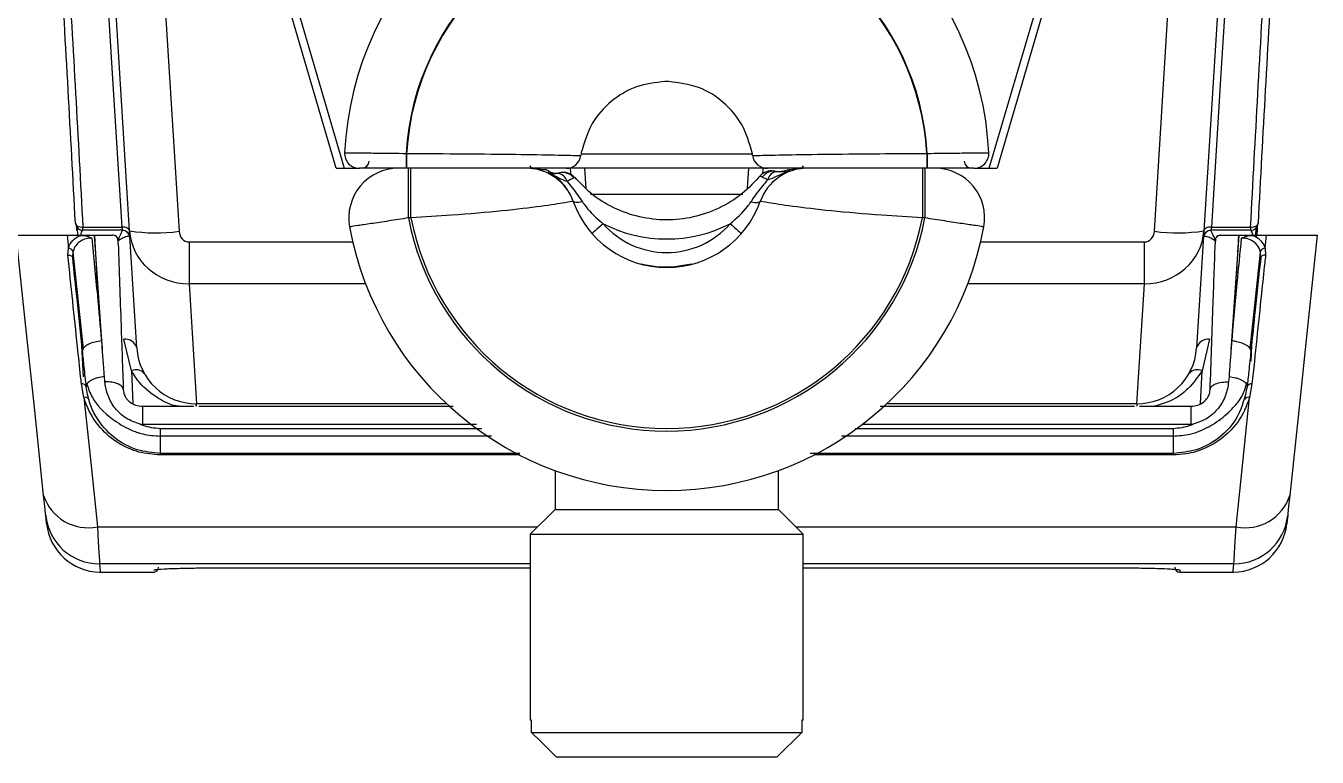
# Model space of a CAD drawing. Extents: x 9.3 to 87.2, y 0.6 to 68.8.
# Drawn here: x 36.881 to 39.484, y 2.731 to 4.207 of the extents above; entities that cross this region are included whole.
import ezdxf

# ---------------------------------------------------------------- set-up
doc = ezdxf.new("R2010")
doc.units = 0
doc.header["$MEASUREMENT"] = 0
doc.layers.add('OBJECT', color=7, linetype='CONTINUOUS')

msp = doc.modelspace()

# ---------------------------------------------------------------- linework, layer by layer
at = {"layer": 'OBJECT'}
for p, q in [((37.0943, 5.3268), (37.1897, 3.7921)), ((37.5066, 3.9192), (37.0943, 5.3268)), ((37.1087, 5.332), (37.5225, 3.9192)), ((38.8225, 3.9192), (39.2364, 5.332)), ((39.2507, 5.3268), (38.8385, 3.9192)), ((39.1554, 3.7921), (39.2507, 5.3268)), ((37.0899, 3.7929), (37.01, 5.0775)), ((39.335, 5.0775), (39.2552, 3.7929)), ((38.1761, 4.0942), (38.169, 4.0942)), ((38.1761, 4.0942), (38.1725, 4.0942)), ((37.6474, 3.9492), (37.6474, 3.9192)), ((37.6474, 3.9492), (37.6484, 3.9492)), ((37.6484, 3.9492), (37.6484, 3.9192)), ((37.9999, 3.9482), (38.3451, 3.9482)), ((38.6967, 3.9492), (38.6967, 3.9192)), ((38.6967, 3.9492), (38.6977, 3.9492)), ((38.6977, 3.9492), (38.6977, 3.9192)), ((37.5066, 3.9192), (37.548, 3.9192)), ((37.6484, 3.9192), (37.6474, 3.9192)), ((37.652, 3.8192), (37.652, 3.9192)), ((37.6571, 3.8192), (37.6571, 3.9192)), ((37.9276, 3.9158), (37.9269, 3.9159)), ((38.3753, 3.9192), (37.9697, 3.9192)), ((38.0069, 3.9192), (38.0098, 3.8788)), ((38.3352, 3.8789), (38.3381, 3.9192)), ((38.4157, 3.9162), (38.4156, 3.9163)), ((38.4399, 3.918), (38.4185, 3.9159)), ((38.4185, 3.9159), (38.4204, 3.9137)), ((38.6879, 3.9192), (38.6879, 3.8192)), ((38.693, 3.9192), (38.693, 3.8192)), ((38.6977, 3.9192), (38.6967, 3.9192)), ((38.7971, 3.9192), (38.8385, 3.9192)), ((37.987, 3.9005), (37.9856, 3.8998)), ((38.0188, 3.8671), (38.3262, 3.8671)), ((36.9824, 3.807), (36.983, 3.794)), ((36.9958, 3.8006), (37.0749, 3.8006)), ((36.9958, 3.7942), (36.9958, 3.8006)), ((37.6571, 3.8192), (37.652, 3.8192)), ((38.693, 3.8192), (38.6879, 3.8192)), ((39.2702, 3.8006), (39.3493, 3.8006)), ((39.3493, 3.8006), (39.3493, 3.7942)), ((39.3613, 3.7793), (39.3626, 3.8045)), ((36.9639, 3.7842), (36.9666, 3.7581)), ((36.9639, 3.7842), (36.9905, 3.7842)), ((36.9856, 3.7842), (36.985, 3.7991)), ((36.9905, 3.7842), (37.0185, 3.7842)), ((37.0757, 3.7942), (36.9958, 3.7942)), ((37.0185, 3.7842), (37.0333, 3.5709)), ((37.0185, 3.7842), (37.0201, 3.7842)), ((37.1045, 3.5568), (37.0899, 3.7929)), ((39.2552, 3.7929), (39.2405, 3.5568)), ((39.3493, 3.7942), (39.2694, 3.7942)), ((39.3117, 3.5709), (39.3266, 3.7842)), ((39.325, 3.7842), (39.3266, 3.7842)), ((39.3266, 3.7842), (39.3546, 3.7842)), ((39.3546, 3.7842), (39.3811, 3.7842)), ((39.3601, 3.7988), (39.3594, 3.7842)), ((39.3784, 3.7581), (39.3811, 3.7842)), ((39.4835, 3.7842), (39.4835, 3.7842)), ((36.9656, 3.7441), (36.9666, 3.7581)), ((36.9762, 3.7513), (36.9759, 3.7501)), ((36.9759, 3.7501), (36.9963, 3.5551)), ((37.2099, 3.7708), (37.2099, 3.6864)), ((37.2099, 3.7708), (37.5397, 3.7708)), ((38.8054, 3.7708), (39.1352, 3.7708)), ((39.1352, 3.6864), (39.1352, 3.7708)), ((39.3488, 3.5551), (39.3692, 3.7501)), ((39.3692, 3.7501), (39.3689, 3.7513)), ((39.3784, 3.7581), (39.3795, 3.7441)), ((37.2099, 3.6864), (37.2249, 3.4442)), ((37.5656, 3.6864), (37.2099, 3.6864)), ((39.1352, 3.6864), (38.7794, 3.6864)), ((39.1201, 3.4442), (39.1352, 3.6864)), ((37.0935, 3.5107), (37.0783, 3.5746)), ((39.2668, 3.5746), (39.2515, 3.5107)), ((36.9968, 3.4983), (36.9939, 3.5619)), ((39.3512, 3.5619), (39.3497, 3.5299)), ((37.0402, 3.4887), (37.0392, 3.4991)), ((37.0935, 3.5107), (37.0965, 3.4445)), ((39.2486, 3.4447), (39.2515, 3.5107)), ((39.3059, 3.4991), (39.3049, 3.4887)), ((36.9979, 3.4571), (36.9929, 3.4841)), ((37.0038, 3.4836), (37.0027, 3.4786)), ((39.3412, 3.4836), (39.3424, 3.4786)), ((39.3521, 3.4841), (39.3471, 3.4571)), ((37.1159, 3.4392), (37.2196, 3.4392)), ((37.2241, 3.4442), (37.224, 3.4392)), ((37.2249, 3.4442), (37.2243, 3.4442)), ((37.2243, 3.4397), (37.2243, 3.4442)), ((37.7288, 3.4442), (37.2249, 3.4442)), ((37.2297, 3.4392), (37.742, 3.4392)), ((38.6027, 3.4392), (39.1154, 3.4392)), ((39.1201, 3.4442), (38.6162, 3.4442)), ((39.1207, 3.4442), (39.1201, 3.4442)), ((39.1207, 3.4397), (39.1207, 3.4442)), ((39.121, 3.4392), (39.121, 3.4442)), ((39.1255, 3.4392), (39.2291, 3.4392)), ((37.1159, 3.4027), (37.1112, 3.4029)), ((37.7891, 3.4027), (37.1159, 3.4027)), ((37.1518, 3.3946), (37.7996, 3.3946)), ((38.5525, 3.3946), (39.1932, 3.3946)), ((39.2291, 3.4027), (38.5671, 3.4027)), ((39.2338, 3.4029), (39.2291, 3.4027)), ((37.1518, 3.3792), (37.8194, 3.3792)), ((38.5248, 3.3792), (39.1932, 3.3792)), ((37.8762, 3.3442), (37.1518, 3.3442)), ((37.8757, 3.341), (37.1518, 3.341)), ((39.1932, 3.3442), (38.4617, 3.3442)), ((39.1932, 3.341), (38.4694, 3.341)), ((37.9475, 3.3094), (37.9475, 3.2312)), ((38.3975, 3.2312), (38.3975, 3.3094)), ((37.9475, 3.2312), (37.8975, 3.1812)), ((37.9475, 3.2312), (38.3975, 3.2312)), ((38.4475, 3.1812), (38.3975, 3.2312)), ((37.0251, 3.1959), (37.9122, 3.1959)), ((37.8975, 3.1812), (37.8975, 2.8062)), ((37.8975, 3.1812), (38.4475, 3.1812)), ((38.4329, 3.1959), (39.32, 3.1959)), ((38.4475, 2.8062), (38.4475, 3.1812)), ((37.8975, 3.1213), (37.0294, 3.1213)), ((37.0311, 3.1047), (37.1385, 3.1047)), ((37.2615, 3.1132), (37.8975, 3.1132)), ((37.2615, 3.1132), (37.8975, 3.1132)), ((37.2615, 3.1132), (37.2615, 3.1132)), ((39.3157, 3.1213), (38.4475, 3.1213)), ((38.4475, 3.1132), (39.0835, 3.1132)), ((38.4475, 3.1132), (39.0835, 3.1132)), ((39.0835, 3.1132), (39.0835, 3.1132)), ((39.2065, 3.1047), (39.314, 3.1047)), ((37.9001, 2.8062), (37.8975, 2.8062)), ((37.9001, 2.7812), (37.9001, 2.8062)), ((38.4475, 2.8062), (38.445, 2.8062)), ((38.445, 2.8062), (38.445, 2.7812)), ((37.9001, 2.7812), (38.445, 2.7812)), ((38.445, 2.7812), (38.3944, 2.7312)), ((38.3944, 2.7312), (37.9507, 2.7312))]:
    msp.add_line(p, q, dxfattribs=at)
at = {"layer": 'OBJECT', "flags": 128}
for points in [[(37.0749, 3.8006), (37.0556, 4.1103), (37.0359, 4.4276), (37.0157, 4.7521), (36.9951, 5.0833)], [(39.35, 5.0833), (39.3294, 4.7521), (39.3092, 4.4276), (39.2894, 4.1103), (39.2702, 3.8006)], [(38.0026, 3.8516), (37.9989, 3.8509), (37.9955, 3.8505), (37.9924, 3.8503), (37.9897, 3.8504), (37.9874, 3.8507), (37.9857, 3.8513), (37.9844, 3.8521), (37.9837, 3.8532)], [(38.3424, 3.8516), (38.3461, 3.8509), (38.3495, 3.8505), (38.3526, 3.8503), (38.3554, 3.8504), (38.3576, 3.8507), (38.3594, 3.8513), (38.3606, 3.8521), (38.3613, 3.8532)], [(36.9808, 3.8085), (36.9811, 3.8069), (36.982, 3.8053), (36.9834, 3.8039), (36.9853, 3.8027), (36.9876, 3.8017), (36.9901, 3.801), (36.9929, 3.8007), (36.9958, 3.8006)], [(37.0899, 3.7929), (37.0895, 3.7945), (37.0886, 3.796), (37.0872, 3.7974), (37.0853, 3.7986), (37.083, 3.7995), (37.0805, 3.8002), (37.0777, 3.8006), (37.0749, 3.8006)], [(37.0757, 3.7942), (37.0756, 3.7945), (37.0755, 3.7953), (37.0754, 3.7966), (37.0752, 3.7984), (37.0749, 3.8006)], [(38.0445, 3.8074), (38.0401, 3.8036), (38.0358, 3.7998), (38.0319, 3.7964), (38.0285, 3.7934), (38.0257, 3.791), (38.0236, 3.7892), (38.0223, 3.788), (38.0219, 3.7877)], [(38.3006, 3.8074), (38.305, 3.8036), (38.3092, 3.7998), (38.3131, 3.7964), (38.3165, 3.7934), (38.3193, 3.791), (38.3214, 3.7892), (38.3227, 3.788), (38.3232, 3.7877)], [(39.2702, 3.8006), (39.2673, 3.8006), (39.2646, 3.8002), (39.262, 3.7995), (39.2598, 3.7986), (39.2579, 3.7974), (39.2565, 3.796), (39.2556, 3.7945), (39.2552, 3.7929)], [(39.2702, 3.8006), (39.2699, 3.7984), (39.2697, 3.7966), (39.2695, 3.7953), (39.2694, 3.7945), (39.2694, 3.7942)], [(39.3493, 3.8006), (39.3522, 3.8007), (39.3549, 3.801), (39.3575, 3.8017), (39.3598, 3.8027), (39.3616, 3.8039), (39.363, 3.8053), (39.3639, 3.8069), (39.3643, 3.8085)], [(36.9167, 3.2594), (36.8987, 3.4307), (36.8803, 3.6057), (36.8615, 3.7842)], [(39.4835, 3.7842), (39.4648, 3.6057), (39.4464, 3.4307), (39.4284, 3.2594)], [(36.9656, 3.7441), (36.9674, 3.7441), (36.9692, 3.7439), (36.9708, 3.7434), (36.9722, 3.7428), (36.9735, 3.742), (36.9744, 3.741), (36.975, 3.7399), (36.9753, 3.7388)], [(39.3795, 3.7441), (39.3776, 3.7441), (39.3759, 3.7439), (39.3742, 3.7434), (39.3728, 3.7428), (39.3716, 3.742), (39.3707, 3.741), (39.37, 3.7399), (39.3697, 3.7388)], [(36.9979, 3.4571), (37.0116, 3.3255), (37.0251, 3.1959)], [(39.32, 3.1959), (39.3334, 3.3255), (39.3471, 3.4571)], [(36.921, 3.2188), (36.9206, 3.2225), (36.9197, 3.2307), (36.9184, 3.2432), (36.9167, 3.2594)], [(39.4284, 3.2594), (39.4267, 3.2432), (39.4253, 3.2307), (39.4245, 3.2225), (39.4241, 3.2188)], [(36.9227, 3.2023), (36.9225, 3.2042), (36.921, 3.2188)], [(39.4241, 3.2188), (39.4226, 3.2042), (39.4224, 3.2023)], [(37.0251, 3.1959), (37.0268, 3.1661), (37.0281, 3.1433), (37.029, 3.1282), (37.0294, 3.1213)], [(39.3157, 3.1213), (39.3161, 3.1282), (39.3169, 3.1433), (39.3183, 3.1661), (39.32, 3.1959)], [(37.0294, 3.1213), (37.0309, 3.1066), (37.0311, 3.1047)], [(39.2065, 3.1089), (39.2065, 3.1052), (39.2065, 3.1047)], [(39.314, 3.1047), (39.3142, 3.1066), (39.3157, 3.1213)]]:
    msp.add_lwpolyline(points, dxfattribs=at)
at = {"layer": 'OBJECT'}
for centre, radius, start, end in [((38.1725, 3.9192), 0.65, 2.7735, 177.2265), ((38.1725, 3.9192), 0.526, 3.2696, 176.7304), ((38.1725, 3.9192), 0.525, 3.2758, 176.7242), ((37.5532, 3.9492), 0.03, 177.2265, 270), ((37.5578, 3.9342), 0.015, 270, 359), ((37.9697, 3.9492), 0.03, 270, 351.585), ((38.1725, 3.9192), 0.175, 169.5241, 171.585), ((38.1725, 3.9192), 0.175, 8.415, 10.4759), ((38.3753, 3.9492), 0.03, 188.415, 270), ((38.7873, 3.9342), 0.015, 181, 270), ((38.7918, 3.9492), 0.03, 270, 2.7735), ((37.6317, 3.8192), 0.1, 90, 190.4757), ((37.8897, 3.8192), 0.1, 19.4712, 90), ((37.9073, 3.9297), 0.0119, 207.9561, 259.5717), ((37.8878, 3.8252), 0.0999, 61.2547, 66.7239), ((37.9502, 3.9394), 0.03, 241.3992, 282.6275), ((37.9504, 3.8875), 0.0218, 13.5249, 83.8791), ((37.9628, 3.8814), 0.0293, 38.9689, 102.0564), ((37.9642, 3.881), 0.03, 40.522, 103.4505), ((38.3834, 3.8841), 0.03, 78.4945, 140.3113), ((38.4554, 3.8192), 0.1, 90, 160.5288), ((38.3879, 3.8863), 0.0271, 83.8922, 146.8142), ((38.3972, 3.8914), 0.0215, 97.4036, 168.3076), ((38.3974, 3.9628), 0.05, 261.6524, 291.542), ((38.4377, 3.9297), 0.0119, 280.4337, 332.0385), ((38.7134, 3.8192), 0.1, 349.5243, 90), ((38.1725, 3.9192), 0.2, 199.4712, 340.5288), ((36.9958, 3.8092), 0.015, 182.7161, 270.0003), ((38.1725, 3.9192), 0.65, 190.4757, 349.5243), ((38.1725, 3.9192), 0.53, 190.8757, 349.1243), ((38.1725, 3.9192), 0.525, 190.9806, 349.0194), ((38.1725, 3.9192), 0.17, 221.1343, 318.8657), ((38.1725, 4.0592), 0.2825, 243.0497, 296.9503), ((39.3493, 3.8092), 0.015, 269.9986, 357.2862), ((37.0567, 3.7742), 0.01, 31.6347, 90.0022), ((37.0757, 3.7792), 0.015, 3.5558, 90), ((37.0757, 3.779), 0.015, 3.6798, 89.9148), ((37.1425, 4.1521), 0.3631, 261.6558, 277.4561), ((39.2025, 4.1521), 0.3631, 262.5438, 278.3443), ((39.2694, 3.7792), 0.015, 90, 176.4442), ((39.2693, 3.779), 0.015, 90.0864, 176.3202), ((39.2883, 3.7742), 0.01, 90, 148.4979), ((36.9654, 3.7462), 0.0119, 25.3474, 84.1837), ((39.3796, 3.7462), 0.0119, 95.8174, 154.6514), ((37.0809, 3.5502), 0.0246, 15.5341, 96.0937), ((39.2642, 3.5502), 0.0246, 83.9068, 164.466), ((37.2243, 3.5642), 0.12, 183.5558, 270), ((39.1207, 3.5642), 0.12, 270, 356.4442), ((37.1032, 3.4912), 0.0218, 41.0057, 116.2813), ((39.2419, 3.4912), 0.0218, 63.7195, 138.9933), ((36.9946, 3.4758), 0.00849, 18.9488, 101.6387), ((39.3504, 3.4758), 0.00849, 78.3587, 161.0538), ((37.0004, 3.4494), 0.00808, 28.0462, 107.9287), ((39.3446, 3.4494), 0.00808, 72.0722, 151.9529), ((37.0063, 3.288), 0.094, 197.6691, 281.5405), ((39.3388, 3.288), 0.094, 258.4598, 342.3306), ((37.0292, 3.2302), 0.1089, 186.041, 270.0638), ((37.0311, 3.2137), 0.109, 186, 269.4533), ((39.314, 3.2137), 0.109, 270.3967, 354), ((39.3158, 3.2302), 0.1089, 269.9361, 353.9591), ((37.1385, 3.1147), 0.01, 274.03, 359), ((39.2065, 3.1147), 0.01, 181, 270), ((39.2065, 3.1189), 0.00997, 245.6237, 270.0398)]:
    msp.add_arc(centre, radius, start, end, dxfattribs=at)
for centre, major_axis, ratio, start_param, end_param in [((38.1725, 4.049), (0, 0.616), 0.323038, 1.782987, 1.802972), ((38.1725, 4.049), (0, 0.616), 0.323038, 4.482735, 4.500198), ((37.2096, 3.8004), (0.1197, 0.0078), 0.949406, 3.138389, 4.652496), ((37.2096, 3.7934), (-0.0012, 0.0226), 0.884808, 1.578934, 3.093041), ((39.1354, 3.8004), (0.1197, -0.0078), 0.949406, 4.772282, 6.286389), ((39.1354, 3.7934), (0.0012, 0.0226), 0.884808, 3.190144, 4.704251)]:
    msp.add_ellipse(centre, major_axis=major_axis, ratio=ratio, start_param=start_param, end_param=end_param, dxfattribs=at)
for points, knots in [([(36.9808, 3.8085), (36.9711, 3.9875), (36.953, 4.3221), (36.9205, 4.8362), (36.8963, 5.1741), (36.8843, 5.3434)], [0, 0, 0, 0, 0.36478, 0.681874, 1, 1, 1, 1]), ([(36.8992, 5.3379), (36.9113, 5.1689), (36.9354, 4.8304), (36.9679, 4.3155), (36.9861, 3.9799), (36.9958, 3.8006)], [0, 0, 0, 0, 0.317099, 0.635226, 1, 1, 1, 1]), ([(39.3493, 3.8006), (39.359, 3.9799), (39.3771, 4.315), (39.4096, 4.8299), (39.4337, 5.1684), (39.4458, 5.3379)], [0, 0, 0, 0, 0.364774, 0.681872, 1, 1, 1, 1]), ([(39.4608, 5.3434), (39.4487, 5.1747), (39.4246, 4.8367), (39.3921, 4.3226), (39.3739, 3.9875), (39.3643, 3.8085)], [0, 0, 0, 0, 0.317095, 0.63522, 1, 1, 1, 1]), ([(38.169, 4.0942), (38.1495, 4.0919), (38.1103, 4.0873), (38.059, 4.0563), (38.0179, 4.0105), (38.0064, 3.9713), (38.0004, 3.951)], [0, 0, 0, 0, 0.244729, 0.491166, 0.737712, 1, 1, 1, 1]), ([(38.1725, 4.0942), (38.1724, 4.0942), (38.1712, 4.0942), (38.17, 4.0942), (38.169, 4.0942)], [0, 0, 0, 0, 0.121242, 1, 1, 1, 1]), ([(38.3446, 3.951), (38.3392, 3.97), (38.3282, 4.008), (38.2891, 4.0537), (38.2373, 4.0867), (38.1968, 4.0917), (38.1761, 4.0942)], [0, 0, 0, 0, 0.245973, 0.492901, 0.739688, 1, 1, 1, 1]), ([(37.5233, 3.9507), (37.5247, 3.9507), (37.5274, 3.9506), (37.5487, 3.9504), (37.5802, 3.9501), (37.6151, 3.9497), (37.6382, 3.9494), (37.6474, 3.9492)], [0, 0, 0, 0, 0.214404, 0.428783, 0.643229, 0.857872, 1, 1, 1, 1]), ([(37.6484, 3.9492), (37.6879, 3.949), (37.7669, 3.9486), (37.8722, 3.9475), (37.9522, 3.9462), (37.9902, 3.9451), (37.999, 3.9449), (37.9993, 3.9448), (37.9994, 3.9448)], [0, 0, 0, 0, 0.2153, 0.430539, 0.64613, 0.861669, 0.970519, 1, 1, 1, 1]), ([(38.3456, 3.9448), (38.3473, 3.9449), (38.3515, 3.945), (38.3932, 3.9462), (38.4728, 3.9475), (38.5704, 3.9485), (38.6484, 3.949), (38.6878, 3.9492), (38.6967, 3.9492)], [0, 0, 0, 0, 0.138138, 0.353592, 0.569097, 0.784251, 0.951596, 1, 1, 1, 1]), ([(38.6977, 3.9492), (38.7069, 3.9494), (38.73, 3.9497), (38.7649, 3.9501), (38.7963, 3.9504), (38.8177, 3.9506), (38.8204, 3.9507), (38.8218, 3.9507)], [0, 0, 0, 0, 0.142128, 0.356771, 0.571216, 0.785596, 1, 1, 1, 1]), ([(37.6474, 3.9192), (37.6404, 3.9192), (37.6229, 3.9192), (37.5964, 3.9192), (37.5726, 3.9192), (37.5564, 3.9192), (37.5543, 3.9192), (37.5532, 3.9192)], [0, 0, 0, 0, 0.142178, 0.356867, 0.571312, 0.785654, 1, 1, 1, 1]), ([(37.9697, 3.9192), (37.9682, 3.9192), (37.9644, 3.9192), (37.926, 3.9192), (37.8532, 3.9192), (37.7568, 3.9192), (37.6845, 3.9192), (37.6484, 3.9192)], [0, 0, 0, 0, 0.138156, 0.353718, 0.569393, 0.78469, 1, 1, 1, 1]), ([(37.9269, 3.9159), (37.927, 3.9159), (37.9273, 3.9158), (37.9142, 3.9171), (37.9052, 3.918)], [0, 0, 0, 0, 0.305977, 1, 1, 1, 1]), ([(37.934, 3.9098), (37.9345, 3.9108), (37.9353, 3.9124), (37.935, 3.9117), (37.9349, 3.9115)], [0, 0, 0, 0, 0.597302, 1, 1, 1, 1]), ([(37.9736, 3.8735), (37.973, 3.8747), (37.9701, 3.8809), (37.9609, 3.8911), (37.9483, 3.9022), (37.9388, 3.9073), (37.934, 3.9098)], [0, 0, 0, 0, 0.080051, 0.386135, 0.69123, 1, 1, 1, 1]), ([(37.9716, 3.8926), (37.9659, 3.8946), (37.9566, 3.8979), (37.945, 3.9047), (37.9379, 3.9081), (37.9341, 3.9098), (37.934, 3.9098)], [0, 0, 0, 0, 0.4159436, 0.6898418, 0.994247, 1, 1, 1, 1]), ([(37.934, 3.9098), (37.934, 3.9098), (37.9352, 3.9095), (37.9377, 3.9092), (37.9428, 3.9086), (37.9488, 3.9089), (37.9527, 3.9092)], [0, 0, 0, 0, 0.005452, 0.268923, 0.530887, 1, 1, 1, 1]), ([(37.9527, 3.9092), (37.9533, 3.9093), (37.9551, 3.9096), (37.9561, 3.9099), (37.9566, 3.91), (37.9567, 3.9101)], [0, 0, 0, 0, 0.265793, 0.812914, 1, 1, 1, 1]), ([(37.9567, 3.9101), (37.957, 3.9101), (37.9572, 3.9102), (37.9572, 3.9102), (37.9572, 3.9102)], [0, 0, 0, 0, 0.999594, 1, 1, 1, 1]), ([(38.3628, 3.9063), (38.3504, 3.8928), (38.3257, 3.8658), (38.2784, 3.8371), (38.2265, 3.819), (38.1717, 3.8131), (38.1169, 3.8194), (38.0652, 3.8379), (38.0205, 3.8651), (37.9979, 3.8899), (37.9876, 3.9011)], [0, 0, 0, 0, 0.127652, 0.255305, 0.382957, 0.51061, 0.638262, 0.765914, 0.893567, 1, 1, 1, 1]), ([(38.6967, 3.9192), (38.6605, 3.9192), (38.5882, 3.9192), (38.4919, 3.9192), (38.419, 3.9192), (38.3807, 3.9192), (38.3768, 3.9192), (38.3753, 3.9192)], [0, 0, 0, 0, 0.21531, 0.430607, 0.646282, 0.861844, 1, 1, 1, 1]), ([(38.4204, 3.9137), (38.4203, 3.9137), (38.4177, 3.9128), (38.4129, 3.9111), (38.4039, 3.9075), (38.3925, 3.9016), (38.3821, 3.8979), (38.3762, 3.8958)], [0, 0, 0, 0, 0.005435, 0.165475, 0.325243, 0.619366, 1, 1, 1, 1]), ([(38.3886, 3.9136), (38.3888, 3.9136), (38.3891, 3.9135), (38.3906, 3.9132), (38.3908, 3.9132)], [0, 0, 0, 0, 0.8293843, 1, 1, 1, 1]), ([(38.3908, 3.9132), (38.3912, 3.9131), (38.3921, 3.913), (38.3937, 3.9128), (38.3945, 3.9127)], [0, 0, 0, 0, 0.494809, 1, 1, 1, 1]), ([(38.3945, 3.9127), (38.3993, 3.9125), (38.4072, 3.9123), (38.4144, 3.9128), (38.4183, 3.9133), (38.4203, 3.9137), (38.4204, 3.9137)], [0, 0, 0, 0, 0.436174, 0.717592, 0.995052, 1, 1, 1, 1]), ([(38.4157, 3.9162), (38.4157, 3.9163), (38.4156, 3.9163), (38.417, 3.9161), (38.418, 3.9159), (38.4184, 3.9159), (38.4185, 3.9159)], [0, 0, 0, 0, 0.435379, 0.791431, 0.973901, 1, 1, 1, 1]), ([(38.7918, 3.9192), (38.7908, 3.9192), (38.7887, 3.9192), (38.7725, 3.9192), (38.7486, 3.9192), (38.7222, 3.9192), (38.7046, 3.9192), (38.6977, 3.9192)], [0, 0, 0, 0, 0.2143457, 0.4286869, 0.643131, 0.8578199, 1, 1, 1, 1]), ([(37.9856, 3.8998), (37.9852, 3.8997), (37.9838, 3.8989), (37.9797, 3.8971), (37.974, 3.8939), (37.9716, 3.8926)], [0, 0, 0, 0, 0.144086, 0.632517, 1, 1, 1, 1]), ([(37.9716, 3.8926), (37.9753, 3.8881), (37.9863, 3.8748), (37.9962, 3.8608), (38.0026, 3.8516)], [0, 0, 0, 0, 0.339303, 1, 1, 1, 1]), ([(38.3424, 3.8516), (38.3437, 3.8535), (38.3514, 3.8648), (38.3626, 3.8796), (38.3731, 3.8921), (38.3762, 3.8958)], [0, 0, 0, 0, 0.126948, 0.739831, 1, 1, 1, 1]), ([(38.3653, 3.9011), (38.3647, 3.9014), (38.3615, 3.9028), (38.3609, 3.903), (38.3603, 3.9033)], [0, 0, 0, 0, 0.1878553, 1, 1, 1, 1]), ([(38.3762, 3.8958), (38.3736, 3.8971), (38.3693, 3.8994), (38.3664, 3.9006), (38.3653, 3.9011)], [0, 0, 0, 0, 0.588707, 1, 1, 1, 1]), ([(37.984, 3.8526), (37.9806, 3.8519), (37.974, 3.8507), (37.9219, 3.8424), (37.8429, 3.833), (37.7494, 3.8249), (37.6846, 3.8209), (37.6571, 3.8192)], [0, 0, 0, 0, 0.205872, 0.410058, 0.619871, 0.838691, 1, 1, 1, 1]), ([(38.6879, 3.8192), (38.6604, 3.8209), (38.5957, 3.8249), (38.5022, 3.833), (38.4231, 3.8424), (38.371, 3.8507), (38.3644, 3.8519), (38.3611, 3.8526)], [0, 0, 0, 0, 0.161309, 0.380128, 0.589942, 0.794128, 1, 1, 1, 1]), ([(38.0026, 3.8516), (38.0074, 3.8451), (38.0194, 3.8286), (38.035, 3.8154), (38.0445, 3.8074)], [0, 0, 0, 0, 0.397394, 1, 1, 1, 1]), ([(38.3006, 3.8074), (38.3132, 3.8185), (38.3287, 3.832), (38.3403, 3.8486), (38.3424, 3.8516)], [0, 0, 0, 0, 0.818577, 1, 1, 1, 1]), ([(37.652, 3.8192), (37.6385, 3.8171), (37.6114, 3.8128), (37.5754, 3.8073), (37.5487, 3.8033), (37.5352, 3.8013), (37.5339, 3.8011), (37.5334, 3.801)], [0, 0, 0, 0, 0.217705, 0.436351, 0.654263, 0.869576, 1, 1, 1, 1]), ([(38.8117, 3.801), (38.8112, 3.8011), (38.8099, 3.8013), (38.7964, 3.8033), (38.7696, 3.8073), (38.7336, 3.8128), (38.7065, 3.8171), (38.693, 3.8192)], [0, 0, 0, 0, 0.130424, 0.345737, 0.563649, 0.782296, 1, 1, 1, 1]), ([(39.3632, 3.8068), (39.3631, 3.8053), (39.3628, 3.8025), (39.3621, 3.7902), (39.3618, 3.7842)], [0, 0, 0, 0, 0.518325, 1, 1, 1, 1]), ([(36.8616, 3.7842), (36.8633, 3.7842), (36.8666, 3.7842), (36.8871, 3.7842), (36.9142, 3.7842), (36.9413, 3.7842), (36.9584, 3.7842), (36.9639, 3.7842)], [0, 0, 0, 0, 0.284536, 0.523872, 0.715593, 0.908515, 1, 1, 1, 1]), ([(36.9666, 3.7581), (36.9668, 3.7585), (36.9684, 3.7639), (36.9741, 3.7736), (36.9839, 3.7811), (36.9898, 3.7839), (36.9905, 3.7842)], [0, 0, 0, 0, 0.039285, 0.509251, 0.94739, 1, 1, 1, 1]), ([(37.0138, 3.7785), (37.0138, 3.7785), (37.0099, 3.7785), (37.0019, 3.7777), (36.9912, 3.7729), (36.9826, 3.7654), (36.978, 3.7577), (36.9766, 3.7527), (36.9762, 3.7513)], [0, 0, 0, 0, 0.000043, 0.218359, 0.436582, 0.659104, 0.904296, 1, 1, 1, 1]), ([(36.9905, 3.7842), (36.9951, 3.7838), (37.0032, 3.783), (37.0106, 3.7799), (37.0137, 3.7785), (37.0138, 3.7785)], [0, 0, 0, 0, 0.571058, 0.989565, 1, 1, 1, 1]), ([(36.9967, 3.7942), (36.9947, 3.7933), (36.9921, 3.7921), (36.9913, 3.7842), (36.9912, 3.7824)], [0, 0, 0, 0, 0.773224, 1, 1, 1, 1]), ([(37.0138, 3.7785), (37.0176, 3.7398), (37.0243, 3.6706), (37.0306, 3.6014), (37.0333, 3.5709)], [0, 0, 0, 0, 0.559991, 1, 1, 1, 1]), ([(37.035, 3.5547), (37.0317, 3.5976), (37.0258, 3.674), (37.0218, 3.7506), (37.0201, 3.7842)], [0, 0, 0, 0, 0.560093, 1, 1, 1, 1]), ([(37.0201, 3.7842), (37.0249, 3.7842), (37.0345, 3.7842), (37.0468, 3.7842), (37.0527, 3.7842), (37.0555, 3.7842)], [0, 0, 0, 0, 0.349466, 0.69853, 1, 1, 1, 1]), ([(37.0666, 3.7749), (37.0666, 3.7751), (37.0665, 3.7755), (37.0664, 3.7765), (37.0658, 3.7789), (37.0637, 3.782), (37.0595, 3.7841), (37.0561, 3.7842), (37.0555, 3.7842)], [0, 0, 0, 0, 0.017418, 0.0424447, 0.1185444, 0.4309515, 0.8904327, 1, 1, 1, 1]), ([(37.0666, 3.7724), (37.0666, 3.7725), (37.0667, 3.7727), (37.0671, 3.7737), (37.0684, 3.7773), (37.0712, 3.7844), (37.0749, 3.7914), (37.0755, 3.7932), (37.0758, 3.7939)], [0, 0, 0, 0, 0.006289, 0.023309, 0.084029, 0.322828, 0.726736, 1, 1, 1, 1]), ([(37.0907, 3.7799), (37.09, 3.7808), (37.0888, 3.7824), (37.0829, 3.7813), (37.0774, 3.7791), (37.0733, 3.7768), (37.0703, 3.775), (37.0687, 3.7739), (37.0678, 3.7732), (37.0672, 3.7728), (37.0669, 3.7726), (37.0667, 3.7725), (37.0667, 3.7724), (37.0666, 3.7724)], [0, 0, 0, 0, 0.2871426, 0.533202, 0.6872155, 0.8321261, 0.9068858, 0.9478814, 0.9707406, 0.9835575, 0.9935447, 0.9948828, 1, 1, 1, 1]), ([(37.067, 3.7671), (37.067, 3.7672), (37.0669, 3.7698), (37.0667, 3.7725), (37.0666, 3.7749)], [0, 0, 0, 0, 0.050797, 1, 1, 1, 1]), ([(39.2785, 3.7724), (39.2784, 3.7724), (39.2783, 3.7725), (39.2782, 3.7726), (39.278, 3.7728), (39.2776, 3.773), (39.2769, 3.7735), (39.2756, 3.7744), (39.2744, 3.7752), (39.272, 3.7767), (39.2669, 3.7796), (39.2623, 3.7812), (39.2574, 3.782), (39.2548, 3.7817), (39.2545, 3.7803), (39.2544, 3.7799)], [0, 0, 0, 0, 0.005119, 0.006458, 0.01264, 0.022488, 0.040033, 0.071404, 0.128022, 0.149712, 0.276048, 0.584139, 0.603495, 0.904439, 1, 1, 1, 1]), ([(39.2693, 3.7939), (39.2693, 3.7938), (39.2694, 3.793), (39.2718, 3.7886), (39.2755, 3.7806), (39.2779, 3.7739), (39.2783, 3.7728), (39.2784, 3.7725), (39.2785, 3.7724)], [0, 0, 0, 0, 0.088146, 0.401397, 0.902621, 0.972994, 0.993703, 1, 1, 1, 1]), ([(39.2785, 3.7749), (39.2783, 3.7725), (39.2781, 3.7698), (39.2781, 3.7672), (39.2781, 3.7671)], [0, 0, 0, 0, 0.949204, 1, 1, 1, 1]), ([(39.2896, 3.7842), (39.2871, 3.7838), (39.2821, 3.7829), (39.2794, 3.7797), (39.2787, 3.7767), (39.2786, 3.7759), (39.2785, 3.7753), (39.2785, 3.775), (39.2785, 3.7749)], [0, 0, 0, 0, 0.441207, 0.887423, 0.929923, 0.97269, 0.990007, 1, 1, 1, 1]), ([(39.2896, 3.7842), (39.2903, 3.7842), (39.2946, 3.7842), (39.3045, 3.7842), (39.3168, 3.7842), (39.3235, 3.7842), (39.325, 3.7842)], [0, 0, 0, 0, 0.084939, 0.512049, 0.892556, 1, 1, 1, 1]), ([(39.325, 3.7842), (39.3226, 3.7414), (39.3183, 3.6648), (39.3126, 3.5884), (39.3101, 3.5547)], [0, 0, 0, 0, 0.559924, 1, 1, 1, 1]), ([(39.3117, 3.5709), (39.3152, 3.6097), (39.3215, 3.6789), (39.3283, 3.7481), (39.3312, 3.7785)], [0, 0, 0, 0, 0.560011, 1, 1, 1, 1]), ([(39.3312, 3.7785), (39.3313, 3.7785), (39.3344, 3.7799), (39.3419, 3.783), (39.3499, 3.7838), (39.3546, 3.7842)], [0, 0, 0, 0, 0.010446, 0.428937, 1, 1, 1, 1]), ([(39.3689, 3.7513), (39.3685, 3.7525), (39.3669, 3.7582), (39.3611, 3.7675), (39.3493, 3.7756), (39.3387, 3.7784), (39.3328, 3.7785), (39.3312, 3.7785), (39.3312, 3.7785)], [0, 0, 0, 0, 0.077344, 0.398151, 0.676569, 0.913427, 0.999957, 1, 1, 1, 1]), ([(39.3539, 3.7823), (39.3537, 3.7841), (39.353, 3.792), (39.3504, 3.7933), (39.3484, 3.7942)], [0, 0, 0, 0, 0.221665, 1, 1, 1, 1]), ([(39.3546, 3.7842), (39.3591, 3.7816), (39.3681, 3.7764), (39.3754, 3.7666), (39.3776, 3.7603), (39.3784, 3.7581)], [0, 0, 0, 0, 0.396577, 0.79212, 1, 1, 1, 1]), ([(39.3811, 3.7842), (39.3911, 3.7842), (39.4109, 3.7842), (39.4374, 3.7842), (39.4615, 3.7842), (39.4793, 3.7842), (39.4821, 3.7842), (39.4835, 3.7842)], [0, 0, 0, 0, 0.164475, 0.328634, 0.500073, 0.752161, 1, 1, 1, 1]), ([(36.9759, 3.7501), (36.9753, 3.7462), (36.9747, 3.7424), (36.9753, 3.7388), (36.9753, 3.7388)], [0, 0, 0, 0, 0.999838, 1, 1, 1, 1]), ([(37.067, 3.7671), (37.0689, 3.7122), (37.0723, 3.6142), (37.0758, 3.5161), (37.0773, 3.4729)], [0, 0, 0, 0, 0.560012, 1, 1, 1, 1]), ([(39.2678, 3.4729), (39.2697, 3.5277), (39.2731, 3.6257), (39.2765, 3.7239), (39.2781, 3.7671)], [0, 0, 0, 0, 0.560022, 1, 1, 1, 1]), ([(39.3697, 3.7388), (39.3697, 3.7388), (39.3697, 3.7424), (39.3695, 3.7463), (39.3692, 3.7501)], [0, 0, 0, 0, 0.000161, 1, 1, 1, 1]), ([(36.9929, 3.4841), (36.9924, 3.4891), (36.9898, 3.5141), (36.9807, 3.5999), (36.9721, 3.6822), (36.9656, 3.7441)], [0, 0, 0, 0, 0.058487, 0.292436, 1, 1, 1, 1]), ([(36.9951, 3.55), (36.9914, 3.5852), (36.9848, 3.6481), (36.9782, 3.7111), (36.9753, 3.7388)], [0, 0, 0, 0, 0.5600076, 1, 1, 1, 1]), ([(38.2227, 3.7256), (38.2003, 3.7219), (38.1666, 3.7162), (38.1335, 3.7232), (38.1223, 3.7256)], [0, 0, 0, 0, 0.66384, 1, 1, 1, 1]), ([(39.3697, 3.7388), (39.366, 3.7035), (39.3594, 3.6406), (39.3528, 3.5777), (39.3499, 3.55)], [0, 0, 0, 0, 0.5599949, 1, 1, 1, 1]), ([(39.3795, 3.7441), (39.3789, 3.739), (39.3762, 3.7133), (39.367, 3.6258), (39.3585, 3.5449), (39.3521, 3.4841)], [0, 0, 0, 0, 0.0584867, 0.2924365, 1, 1, 1, 1]), ([(37.0333, 3.5709), (37.0289, 3.5703), (37.0196, 3.5691), (37.0082, 3.565), (37, 3.5601), (36.9975, 3.5567), (36.9963, 3.5551)], [0, 0, 0, 0, 0.263015, 0.548841, 0.778096, 1, 1, 1, 1]), ([(37.0333, 3.5709), (37.0336, 3.5679), (37.0342, 3.5625), (37.0347, 3.5571), (37.035, 3.5547)], [0, 0, 0, 0, 0.559999, 1, 1, 1, 1]), ([(39.3101, 3.5547), (39.3104, 3.5578), (39.3109, 3.5631), (39.3115, 3.5685), (39.3117, 3.5709)], [0, 0, 0, 0, 0.5600133, 1, 1, 1, 1]), ([(39.3488, 3.5551), (39.3471, 3.5572), (39.3437, 3.5615), (39.3334, 3.5664), (39.3223, 3.5696), (39.3152, 3.5705), (39.3117, 3.5709)], [0, 0, 0, 0, 0.283516, 0.574452, 0.795348, 1, 1, 1, 1]), ([(36.9963, 3.5551), (36.9958, 3.5541), (36.9951, 3.5524), (36.9951, 3.5508), (36.9951, 3.55)], [0, 0, 0, 0, 0.572422, 1, 1, 1, 1]), ([(37.0027, 3.4786), (37.0012, 3.4919), (36.9987, 3.5157), (36.9962, 3.5396), (36.9951, 3.55)], [0, 0, 0, 0, 0.56, 1, 1, 1, 1]), ([(37.0392, 3.4991), (37.0387, 3.5056), (37.0374, 3.5231), (37.036, 3.5417), (37.0351, 3.5537), (37.035, 3.5547)], [0, 0, 0, 0, 0.350278, 0.944651, 1, 1, 1, 1]), ([(39.3101, 3.5547), (39.31, 3.5537), (39.3098, 3.5514), (39.3092, 3.5442), (39.308, 3.5282), (39.3068, 3.5119), (39.306, 3.5005), (39.3059, 3.4991)], [0, 0, 0, 0, 0.05535, 0.121955, 0.388389, 0.921242, 1, 1, 1, 1]), ([(39.3499, 3.55), (39.3485, 3.5367), (39.346, 3.5129), (39.3435, 3.489), (39.3424, 3.4786)], [0, 0, 0, 0, 0.56, 1, 1, 1, 1]), ([(39.3499, 3.55), (39.3499, 3.551), (39.3499, 3.5526), (39.3491, 3.5543), (39.3488, 3.5551)], [0, 0, 0, 0, 0.5475, 1, 1, 1, 1]), ([(37.0392, 3.4991), (37.0347, 3.4984), (37.0277, 3.4974), (37.019, 3.4946), (37.0129, 3.4918), (37.008, 3.4886), (37.0051, 3.4857), (37.0041, 3.4841), (37.0038, 3.4836)], [0, 0, 0, 0, 0.274207, 0.436282, 0.602017, 0.767753, 0.929825, 1, 1, 1, 1]), ([(37.1113, 3.4029), (37.1014, 3.4064), (37.0817, 3.4136), (37.0594, 3.4346), (37.0475, 3.4561), (37.0426, 3.4732), (37.041, 3.4821), (37.0404, 3.4866), (37.0402, 3.488), (37.0402, 3.4885), (37.0402, 3.4887)], [0, 0, 0, 0, 0.249665, 0.499594, 0.749525, 0.874968, 0.962751, 0.987733, 0.995457, 1, 1, 1, 1]), ([(37.0773, 3.4729), (37.0767, 3.4749), (37.0755, 3.4792), (37.067, 3.4845), (37.0547, 3.4881), (37.0449, 3.4885), (37.0402, 3.4887)], [0, 0, 0, 0, 0.239135, 0.497539, 0.757312, 1, 1, 1, 1]), ([(37.1891, 3.4392), (37.1873, 3.4394), (37.172, 3.4413), (37.143, 3.4568), (37.1123, 3.4812), (37.0989, 3.5023), (37.0935, 3.5107)], [0, 0, 0, 0, 0.038436, 0.3320981, 0.7333052, 1, 1, 1, 1]), ([(39.2515, 3.5107), (39.2432, 3.4985), (39.227, 3.4749), (39.1926, 3.4497), (39.166, 3.4422), (39.1553, 3.4392)], [0, 0, 0, 0, 0.3949197, 0.75711, 1, 1, 1, 1]), ([(39.3049, 3.4887), (39.3049, 3.4885), (39.3038, 3.4791), (39.2998, 3.4603), (39.2857, 3.4347), (39.2634, 3.4136), (39.2437, 3.4065), (39.2338, 3.4029)], [0, 0, 0, 0, 0.004529, 0.249081, 0.499181, 0.749351, 1, 1, 1, 1]), ([(39.2678, 3.4729), (39.2683, 3.4749), (39.2695, 3.4792), (39.278, 3.4845), (39.2904, 3.4881), (39.3002, 3.4885), (39.3049, 3.4887)], [0, 0, 0, 0, 0.239136, 0.497543, 0.757316, 1, 1, 1, 1]), ([(39.3059, 3.4991), (39.3103, 3.4984), (39.3174, 3.4974), (39.326, 3.4946), (39.3322, 3.4918), (39.3371, 3.4886), (39.3399, 3.4857), (39.3409, 3.4841), (39.3412, 3.4836)], [0, 0, 0, 0, 0.274217, 0.436286, 0.60202, 0.767752, 0.929826, 1, 1, 1, 1]), ([(37.1518, 3.3442), (37.1361, 3.3457), (37.1028, 3.3488), (37.0558, 3.3748), (37.0247, 3.4106), (37.0079, 3.4473), (37.0044, 3.468), (37.0027, 3.4786)], [0, 0, 0, 0, 0.207204, 0.439178, 0.705357, 0.850115, 1, 1, 1, 1]), ([(37.0038, 3.4836), (37.0069, 3.4745), (37.0155, 3.4494), (37.0478, 3.4166), (37.0857, 3.3935), (37.1192, 3.3812), (37.1398, 3.3799), (37.1518, 3.3791)], [0, 0, 0, 0, 0.177427, 0.492533, 0.710269, 0.83149, 1, 1, 1, 1]), ([(37.0773, 3.4729), (37.0775, 3.4708), (37.0778, 3.4665), (37.0804, 3.4597), (37.0837, 3.4545), (37.0864, 3.4515), (37.088, 3.4499), (37.0889, 3.4491), (37.0894, 3.4487), (37.0896, 3.4485), (37.0897, 3.4484), (37.0898, 3.4484), (37.0898, 3.4483), (37.0898, 3.4483), (37.0899, 3.4483), (37.0899, 3.4483), (37.0899, 3.4483), (37.0899, 3.4483), (37.0899, 3.4483), (37.0903, 3.448), (37.0939, 3.4451), (37.1024, 3.4405), (37.1113, 3.4397), (37.1159, 3.4392)], [0, 0, 0, 0, 0.147095, 0.296617, 0.410485, 0.474019, 0.507527, 0.524731, 0.533441, 0.537828, 0.540029, 0.54113, 0.541682, 0.54196, 0.542099, 0.542166, 0.542197, 0.542215, 0.542226, 0.542239, 0.570857, 0.772662, 1, 1, 1, 1]), ([(39.1932, 3.3791), (39.2045, 3.3798), (39.2234, 3.3809), (39.2532, 3.391), (39.2833, 3.4074), (39.3088, 3.4302), (39.3314, 3.4545), (39.3375, 3.4724), (39.3412, 3.4836)], [0, 0, 0, 0, 0.158933, 0.26447, 0.448165, 0.655922, 0.786665, 1, 1, 1, 1]), ([(39.3424, 3.4786), (39.3377, 3.458), (39.3287, 3.4187), (39.289, 3.3749), (39.2423, 3.3488), (39.2089, 3.3457), (39.1932, 3.3442)], [0, 0, 0, 0, 0.2936205, 0.5601869, 0.7924968, 1, 1, 1, 1]), ([(39.2291, 3.4392), (39.2338, 3.4397), (39.2432, 3.4406), (39.254, 3.4468), (39.2606, 3.4535), (39.2647, 3.4597), (39.2672, 3.4665), (39.2676, 3.4708), (39.2678, 3.4729)], [0, 0, 0, 0, 0.227508, 0.457629, 0.58917, 0.703156, 0.852779, 1, 1, 1, 1]), ([(37.1518, 3.341), (37.1371, 3.3422), (37.1078, 3.3446), (37.0648, 3.3641), (37.0243, 3.3985), (37.0051, 3.4334), (36.9986, 3.4549), (36.9979, 3.4571)], [0, 0, 0, 0, 0.1860701, 0.3713646, 0.625232, 0.960484, 1, 1, 1, 1]), ([(37.1159, 3.4392), (37.1159, 3.4388), (37.1159, 3.4378), (37.1159, 3.43), (37.1159, 3.4183), (37.1159, 3.4079), (37.1159, 3.4027)], [0, 0, 0, 0, 0.245063, 0.500002, 0.754938, 1, 1, 1, 1]), ([(39.3471, 3.4571), (39.3433, 3.4463), (39.3336, 3.4188), (39.3047, 3.3822), (39.263, 3.3547), (39.2248, 3.3425), (39.2017, 3.3414), (39.1932, 3.341)], [0, 0, 0, 0, 0.1896239, 0.4839468, 0.7076295, 0.8918542, 1, 1, 1, 1]), ([(39.2291, 3.4392), (39.2291, 3.4388), (39.2291, 3.4378), (39.2291, 3.43), (39.2291, 3.4183), (39.2291, 3.4079), (39.2291, 3.4027)], [0, 0, 0, 0, 0.245063, 0.500002, 0.754938, 1, 1, 1, 1]), ([(37.1112, 3.4029), (37.113, 3.4022), (37.1257, 3.397), (37.1397, 3.3957), (37.1518, 3.3946)], [0, 0, 0, 0, 0.137585, 1, 1, 1, 1]), ([(37.1518, 3.3946), (37.1518, 3.3921), (37.1518, 3.3872), (37.1518, 3.3819), (37.1518, 3.3792)], [0, 0, 0, 0, 0.49439, 1, 1, 1, 1]), ([(39.1932, 3.3946), (39.2053, 3.3957), (39.2193, 3.397), (39.2321, 3.4022), (39.2338, 3.4029)], [0, 0, 0, 0, 0.86234, 1, 1, 1, 1]), ([(39.1932, 3.3946), (39.1932, 3.3921), (39.1932, 3.3872), (39.1932, 3.3819), (39.1932, 3.3792)], [0, 0, 0, 0, 0.49439, 1, 1, 1, 1]), ([(37.1518, 3.3792), (37.1518, 3.379), (37.1518, 3.3757), (37.1518, 3.3692), (37.1518, 3.3605), (37.1518, 3.3531), (37.1518, 3.3478), (37.1518, 3.3448), (37.1518, 3.3444), (37.1518, 3.3442)], [0, 0, 0, 0, 0.011386, 0.180272, 0.355532, 0.530779, 0.699668, 0.857108, 1, 1, 1, 1]), ([(39.1932, 3.3792), (39.1932, 3.379), (39.1932, 3.3757), (39.1932, 3.3692), (39.1932, 3.3605), (39.1932, 3.3531), (39.1932, 3.3478), (39.1932, 3.3448), (39.1932, 3.3444), (39.1932, 3.3442)], [0, 0, 0, 0, 0.011386, 0.180272, 0.355532, 0.530779, 0.699668, 0.857108, 1, 1, 1, 1]), ([(37.1386, 3.1089), (37.14, 3.1093), (37.1427, 3.1102), (37.164, 3.1115), (37.1952, 3.1125), (37.2298, 3.1131), (37.2525, 3.1132), (37.2615, 3.1132)], [0, 0, 0, 0, 0.215131, 0.430266, 0.64531, 0.860066, 1, 1, 1, 1]), ([(39.0835, 3.1132), (39.0974, 3.1132), (39.125, 3.113), (39.1614, 3.1122), (39.1883, 3.1111), (39.1962, 3.1104), (39.1996, 3.1101)], [0, 0, 0, 0, 0.266025, 0.532043, 0.798283, 1, 1, 1, 1]), ([(39.1996, 3.1101), (39.2011, 3.1099), (39.2031, 3.1097), (39.203, 3.1097), (39.203, 3.1097)], [0, 0, 0, 0, 0.783687, 1, 1, 1, 1]), ([(39.1996, 3.1101), (39.201, 3.11), (39.2062, 3.1096), (39.2063, 3.1092), (39.2065, 3.1089)], [0, 0, 0, 0, 0.2692968, 1, 1, 1, 1]), ([(37.9507, 2.7312), (37.9504, 2.7315), (37.9336, 2.7481), (37.9167, 2.7648), (37.9001, 2.7812)], [0, 0, 0, 0, 0.013757, 1, 1, 1, 1])]:
    msp.add_open_spline(points, degree=3, knots=knots, dxfattribs=at)

doc.saveas('drawing.dxf')
